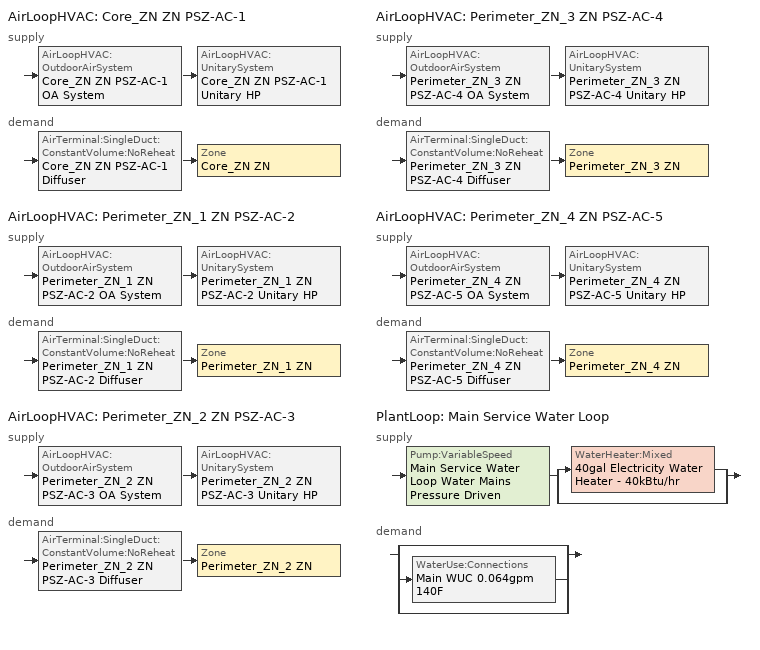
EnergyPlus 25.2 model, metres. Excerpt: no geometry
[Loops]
AirLoopHVAC 'Core_ZN ZN PSZ-AC-1'
 supply: AirLoopHVAC:OutdoorAirSystem 'Core_ZN ZN PSZ-AC-1 OA System' > AirLoopHVAC:UnitarySystem 'Core_ZN ZN PSZ-AC-1 Unitary HP'
 demand: AirTerminal:SingleDuct:ConstantVolume:NoReheat 'Core_ZN ZN PSZ-AC-1 Diffuser' > Zone 'Core_ZN ZN'
AirLoopHVAC 'Perimeter_ZN_1 ZN PSZ-AC-2'
 supply: AirLoopHVAC:OutdoorAirSystem 'Perimeter_ZN_1 ZN PSZ-AC-2 OA System' > AirLoopHVAC:UnitarySystem 'Perimeter_ZN_1 ZN PSZ-AC-2 Unitary HP'
 demand: AirTerminal:SingleDuct:ConstantVolume:NoReheat 'Perimeter_ZN_1 ZN PSZ-AC-2 Diffuser' > Zone 'Perimeter_ZN_1 ZN'
AirLoopHVAC 'Perimeter_ZN_2 ZN PSZ-AC-3'
 supply: AirLoopHVAC:OutdoorAirSystem 'Perimeter_ZN_2 ZN PSZ-AC-3 OA System' > AirLoopHVAC:UnitarySystem 'Perimeter_ZN_2 ZN PSZ-AC-3 Unitary HP'
 demand: AirTerminal:SingleDuct:ConstantVolume:NoReheat 'Perimeter_ZN_2 ZN PSZ-AC-3 Diffuser' > Zone 'Perimeter_ZN_2 ZN'
AirLoopHVAC 'Perimeter_ZN_3 ZN PSZ-AC-4'
 supply: AirLoopHVAC:OutdoorAirSystem 'Perimeter_ZN_3 ZN PSZ-AC-4 OA System' > AirLoopHVAC:UnitarySystem 'Perimeter_ZN_3 ZN PSZ-AC-4 Unitary HP'
 demand: AirTerminal:SingleDuct:ConstantVolume:NoReheat 'Perimeter_ZN_3 ZN PSZ-AC-4 Diffuser' > Zone 'Perimeter_ZN_3 ZN'
AirLoopHVAC 'Perimeter_ZN_4 ZN PSZ-AC-5'
 supply: AirLoopHVAC:OutdoorAirSystem 'Perimeter_ZN_4 ZN PSZ-AC-5 OA System' > AirLoopHVAC:UnitarySystem 'Perimeter_ZN_4 ZN PSZ-AC-5 Unitary HP'
 demand: AirTerminal:SingleDuct:ConstantVolume:NoReheat 'Perimeter_ZN_4 ZN PSZ-AC-5 Diffuser' > Zone 'Perimeter_ZN_4 ZN'
PlantLoop 'Main Service Water Loop'
 supply: Pump:VariableSpeed 'Main Service Water Loop Water Mains Pressure Driven' > split
  | WaterHeater:Mixed '40gal Electricity Water Heater - 40kBtu/hr'
  | bypass
 demand: split
  | bypass
  | WaterUse:Connections 'Main WUC 0.064gpm 140F'
  | bypass
[ZoneControl:Thermostat] Temperature Difference Between Cutout And Setpoint {deltaC}=0
Name | Zone or ZoneList | Control Type Schedule | Control 1
Core_ZN ZN Thermostat | Core_ZN ZN | Core_ZN ZN Thermostat Schedule | Office WholeBuilding - Sm Office Thermostat 1
Perimeter_ZN_1 ZN Thermostat | Perimeter_ZN_1 ZN | Perimeter_ZN_1 ZN Thermostat Schedule | Office WholeBuilding - Sm Office Thermostat 2
Perimeter_ZN_2 ZN Thermostat | Perimeter_ZN_2 ZN | Perimeter_ZN_2 ZN Thermostat Schedule | Office WholeBuilding - Sm Office Thermostat 3
Perimeter_ZN_3 ZN Thermostat | Perimeter_ZN_3 ZN | Perimeter_ZN_3 ZN Thermostat Schedule | Office WholeBuilding - Sm Office Thermostat 4
Perimeter_ZN_4 ZN Thermostat | Perimeter_ZN_4 ZN | Perimeter_ZN_4 ZN Thermostat Schedule | Office WholeBuilding - Sm Office Thermostat 5
[ThermostatSetpoint:DualSetpoint] Heating Setpoint Temperature Schedule=OfficeSmall HTGSETP_SCH_NO_OPTIMUM; Cooling Setpoint Temperature Schedule=OfficeSmall CLGSETP_SCH_NO_OPTIMUM
Office WholeBuilding - Sm Office Thermostat 1; Office WholeBuilding - Sm Office Thermostat 2; Office WholeBuilding - Sm Office Thermostat 3; Office WholeBuilding - Sm Office Thermostat 4; Office WholeBuilding - Sm Office Thermostat 5
[AirTerminal:SingleDuct:ConstantVolume:NoReheat] Availability Schedule=Always On Discrete; Maximum Air Flow Rate {m3/s}=AutoSize
Core_ZN ZN PSZ-AC-1 Diffuser; Perimeter_ZN_1 ZN PSZ-AC-2 Diffuser; Perimeter_ZN_2 ZN PSZ-AC-3 Diffuser; Perimeter_ZN_3 ZN PSZ-AC-4 Diffuser; Perimeter_ZN_4 ZN PSZ-AC-5 Diffuser
[Zone equipment]
Core_ZN ZN: Core_ZN ZN PSZ-AC-1 Diffuser
Perimeter_ZN_1 ZN: Perimeter_ZN_1 ZN PSZ-AC-2 Diffuser
Perimeter_ZN_2 ZN: Perimeter_ZN_2 ZN PSZ-AC-3 Diffuser
Perimeter_ZN_3 ZN: Perimeter_ZN_3 ZN PSZ-AC-4 Diffuser
Perimeter_ZN_4 ZN: Perimeter_ZN_4 ZN PSZ-AC-5 Diffuser
[Sizing:Zone] Zone Cooling Design Supply Air Temperature Input Method=SupplyAirTemperature; Zone Cooling Design Supply Air Temperature {C}=12.7778; Zone Cooling Design Supply Air Temperature Difference {deltaC}=11.11; Zone Heating Design Supply Air Temperature Input Method=SupplyAirTemperature; Zone Heating Design Supply Air Temperature {C}=50; Zone Heating Design Supply Air Temperature Difference {deltaC}=11.11; Zone Cooling Design Supply Air Humidity Ratio {kgWater/kgDryAir}=0.0085; Zone Heating Design Supply Air Humidity Ratio {kgWater/kgDryAir}=0.008; Design Specification Outdoor Air Object=Office WholeBuilding - Sm Office Ventilation; Cooling Design Air Flow Method=DesignDay; Cooling Design Air Flow Rate {m3/s}=0; Cooling Minimum Air Flow per Zone Floor Area {m3/s-m2}=0.000762; Cooling Minimum Air Flow {m3/s}=0; Cooling Minimum Air Flow Fraction=0; Heating Design Air Flow Method=DesignDay; Heating Design Air Flow Rate {m3/s}=0; Heating Maximum Air Flow per Zone Floor Area {m3/s-m2}=0.002032; Heating Maximum Air Flow {m3/s}=0.141576; Heating Maximum Air Flow Fraction=1; Account for Dedicated Outdoor Air System=No; Zone Load Sizing Method=Sensible Load Only No Latent Load; Zone Latent Cooling Design Supply Air Humidity Ratio Input Method=HumidityRatioDifference; Zone Cooling Design Supply Air Humidity Ratio Difference {kgWater/kgDryAir}=0.005; Zone Latent Heating Design Supply Air Humidity Ratio Input Method=HumidityRatioDifference; Zone Humidification Design Supply Air Humidity Ratio Difference {kgWater/kgDryAir}=0.005; Type of Space Sum to Use=Coincident; Heating Coil Sizing Method=None; Maximum Heating Capacity To Cooling Load Sizing Ratio {W/W}=1
Core_ZN ZN; Perimeter_ZN_1 ZN; Perimeter_ZN_2 ZN; Perimeter_ZN_3 ZN; Perimeter_ZN_4 ZN
[DesignSpecification:OutdoorAir]
Office WholeBuilding - Sm Office Ventilation: Outdoor Air Method=Sum; Outdoor Air Flow per Person {m3/s-person}=0; Outdoor Air Flow per Zone Floor Area {m3/s-m2}=0.0004318; Outdoor Air Flow per Zone {m3/s}=0; Outdoor Air Flow Air Changes per Hour {1/hr}=0
[AirLoopHVAC] Design Supply Air Flow Rate {m3/s}=AutoSize; Design Return Air Flow Fraction of Supply Air Flow=1
Core_ZN ZN PSZ-AC-1; Perimeter_ZN_1 ZN PSZ-AC-2; Perimeter_ZN_2 ZN PSZ-AC-3; Perimeter_ZN_3 ZN PSZ-AC-4; Perimeter_ZN_4 ZN PSZ-AC-5
[Sizing:System] Type of Load to Size On=Sensible; Design Outdoor Air Flow Rate {m3/s}=Autosize; Central Heating Maximum System Air Flow Ratio=1; Preheat Design Temperature {C}=7.22222; Preheat Design Humidity Ratio {kgWater/kgDryAir}=0.008; Precool Design Temperature {C}=12.7778; Precool Design Humidity Ratio {kgWater/kgDryAir}=0.008; Central Cooling Design Supply Air Temperature {C}=12.7778; Central Heating Design Supply Air Temperature {C}=50; Type of Zone Sum to Use=Coincident; 100% Outdoor Air in Cooling=No; 100% Outdoor Air in Heating=No; Central Cooling Design Supply Air Humidity Ratio {kgWater/kgDryAir}=0.0085; Central Heating Design Supply Air Humidity Ratio {kgWater/kgDryAir}=0.008; Cooling Supply Air Flow Rate Method=DesignDay; Cooling Supply Air Flow Rate {m3/s}=0; Cooling Supply Air Flow Rate Per Floor Area {m3/s-m2}=0.00996765; Cooling Fraction of Autosized Cooling Supply Air Flow Rate=1; Cooling Supply Air Flow Rate Per Unit Cooling Capacity {m3/s-W}=3.94755e-05; Heating Supply Air Flow Rate Method=DesignDay; Heating Supply Air Flow Rate {m3/s}=0; Heating Supply Air Flow Rate Per Floor Area {m3/s-m2}=0.00996765; Heating Fraction of Autosized Heating Supply Air Flow Rate=1; Heating Fraction of Autosized Cooling Supply Air Flow Rate=1; Heating Supply Air Flow Rate Per Unit Heating Capacity {m3/s-W}=3.15882e-05; System Outdoor Air Method=ZoneSum; Zone Maximum Outdoor Air Fraction=1; Cooling Design Capacity Method=CoolingDesignCapacity; Cooling Design Capacity {W}=Autosize; Cooling Design Capacity Per Floor Area {W/m2}=234.7; Fraction of Autosized Cooling Design Capacity=1; Heating Design Capacity Method=HeatingDesignCapacity; Heating Design Capacity {W}=Autosize; Heating Design Capacity Per Floor Area {W/m2}=157; Fraction of Autosized Heating Design Capacity=1; Central Cooling Capacity Control Method=OnOff; Occupant Diversity=Autosize; Heating Coil Sizing Method=None; Maximum Heating Capacity To Cooling Capacity Sizing Ratio {W/W}=1
Core_ZN ZN PSZ-AC-1; Perimeter_ZN_1 ZN PSZ-AC-2; Perimeter_ZN_2 ZN PSZ-AC-3; Perimeter_ZN_3 ZN PSZ-AC-4; Perimeter_ZN_4 ZN PSZ-AC-5
[Controller:OutdoorAir] Minimum Outdoor Air Flow Rate {m3/s}=Autosize; Maximum Outdoor Air Flow Rate {m3/s}=Autosize; Economizer Control Type=NoEconomizer; Economizer Control Action Type=ModulateFlow; Economizer Maximum Limit Dry-Bulb Temperature {C}=28; Economizer Maximum Limit Enthalpy {J/kg}=64000; Lockout Type=NoLockout; Minimum Limit Type=FixedMinimum; Minimum Outdoor Air Schedule=OfficeSmall MinOA_MotorizedDamper_Sched; High Humidity Control=No; High Humidity Outdoor Air Flow Ratio=1; Control High Indoor Humidity Based on Outdoor Humidity Ratio=Yes; Heat Recovery Bypass Control Type=BypassWhenWithinEconomizerLimits; Economizer Operation Staging=InterlockedWithMechanicalCooling
Name | Mechanical Ventilation Controller
Core_ZN ZN PSZ-AC-1 OA System Controller | Controller Mechanical Ventilation 5
Perimeter_ZN_1 ZN PSZ-AC-2 OA System Controller | Controller Mechanical Ventilation 1
Perimeter_ZN_2 ZN PSZ-AC-3 OA System Controller | Controller Mechanical Ventilation 2
Perimeter_ZN_3 ZN PSZ-AC-4 OA System Controller | Controller Mechanical Ventilation 3
Perimeter_ZN_4 ZN PSZ-AC-5 OA System Controller | Controller Mechanical Ventilation 4
[Controller:MechanicalVentilation] Availability Schedule=OfficeSmall MinOA_MotorizedDamper_Sched; Demand Controlled Ventilation=No; System Outdoor Air Method=ZoneSum; Design Specification Outdoor Air Object Name 1=Office WholeBuilding - Sm Office Ventilation
Name | Zone or ZoneList Name 1
Controller Mechanical Ventilation 5 | Core_ZN ZN
Controller Mechanical Ventilation 1 | Perimeter_ZN_1 ZN
Controller Mechanical Ventilation 2 | Perimeter_ZN_2 ZN
Controller Mechanical Ventilation 3 | Perimeter_ZN_3 ZN
Controller Mechanical Ventilation 4 | Perimeter_ZN_4 ZN
[SetpointManager:MixedAir] Control Variable=Temperature
Node 44 OS Default SPM; Node 12 OS Default SPM; Node 20 OS Default SPM; Node 28 OS Default SPM; Node 36 OS Default SPM
[AirLoopHVAC:UnitarySystem] Control Type=Load; Dehumidification Control Type=None; Availability Schedule=OfficeSmall HVACOperationSchd; Fan Placement=BlowThrough; Supply Air Fan Operating Mode Schedule=OfficeSmall HVACOperationSchd; DX Heating Coil Sizing Ratio=1; Use DOAS DX Cooling Coil=No; Minimum Supply Air Temperature {C}=2; Latent Load Control=SensibleOnlyLoadControl; Cooling Supply Air Flow Rate Method=SupplyAirFlowRate; Cooling Supply Air Flow Rate {m3/s}=Autosize; Heating Supply Air Flow Rate Method=SupplyAirFlowRate; Heating Supply Air Flow Rate {m3/s}=Autosize; No Load Supply Air Flow Rate Method=None; No Load Supply Air Flow Rate Control Set To Low Speed=Yes; Maximum Supply Air Temperature {C}=80; Maximum Outdoor Dry-Bulb Temperature for Supplemental Heater Operation {C}=4.44444; Ancillary On-Cycle Electric Power {W}=0; Ancillary Off-Cycle Electric Power {W}=0
Name | Controlling Zone or Thermostat Location | Supply Fan | Heating Coil | Cooling Coil | Supplemental Heating Coil
Core_ZN ZN PSZ-AC-1 Unitary HP | Core_ZN ZN | Core_ZN ZN PSZ-AC-1 Fan | Core_ZN ZN HP Htg Coil | Core_ZN ZN PSZ-AC-1 1spd DX HP Clg Coil | Core_ZN ZN PSZ-AC-1 Gas Backup Htg Coil
Perimeter_ZN_1 ZN PSZ-AC-2 Unitary HP | Perimeter_ZN_1 ZN | Perimeter_ZN_1 ZN PSZ-AC-2 Fan | Perimeter_ZN_1 ZN HP Htg Coil | Perimeter_ZN_1 ZN PSZ-AC-2 1spd DX HP Clg Coil | Perimeter_ZN_1 ZN PSZ-AC-2 Gas Backup Htg Coil
Perimeter_ZN_2 ZN PSZ-AC-3 Unitary HP | Perimeter_ZN_2 ZN | Perimeter_ZN_2 ZN PSZ-AC-3 Fan | Perimeter_ZN_2 ZN HP Htg Coil | Perimeter_ZN_2 ZN PSZ-AC-3 1spd DX HP Clg Coil | Perimeter_ZN_2 ZN PSZ-AC-3 Gas Backup Htg Coil
Perimeter_ZN_3 ZN PSZ-AC-4 Unitary HP | Perimeter_ZN_3 ZN | Perimeter_ZN_3 ZN PSZ-AC-4 Fan | Perimeter_ZN_3 ZN HP Htg Coil | Perimeter_ZN_3 ZN PSZ-AC-4 1spd DX HP Clg Coil | Perimeter_ZN_3 ZN PSZ-AC-4 Gas Backup Htg Coil
Perimeter_ZN_4 ZN PSZ-AC-5 Unitary HP | Perimeter_ZN_4 ZN | Perimeter_ZN_4 ZN PSZ-AC-5 Fan | Perimeter_ZN_4 ZN HP Htg Coil | Perimeter_ZN_4 ZN PSZ-AC-5 1spd DX HP Clg Coil | Perimeter_ZN_4 ZN PSZ-AC-5 Gas Backup Htg Coil
[Fan:OnOff] Availability Schedule=Always On Discrete; Fan Total Efficiency=0.54; Pressure Rise {Pa}=622.722; Maximum Flow Rate {m3/s}=Autosize; Motor Efficiency=0.9; Motor In Airstream Fraction=1
Name | Fan Power Ratio Function of Speed Ratio Curve | Fan Efficiency Ratio Function of Speed Ratio Curve
Core_ZN ZN PSZ-AC-1 Fan | Fan On Off Power Curve 4 | Fan On Off Efficiency Curve 4
Perimeter_ZN_1 ZN PSZ-AC-2 Fan | Fan On Off Power Curve | Fan On Off Efficiency Curve
Perimeter_ZN_2 ZN PSZ-AC-3 Fan | Fan On Off Power Curve 1 | Fan On Off Efficiency Curve 1
Perimeter_ZN_3 ZN PSZ-AC-4 Fan | Fan On Off Power Curve 2 | Fan On Off Efficiency Curve 2
Perimeter_ZN_4 ZN PSZ-AC-5 Fan | Fan On Off Power Curve 3 | Fan On Off Efficiency Curve 3
[Coil:Heating:DX:SingleSpeed] Availability Schedule=Always On Discrete; Gross Rated Heating Capacity {W}=Autosize; Gross Rated Heating COP {W/W}=3.3; Rated Air Flow Rate {m3/s}=Autosize; Rated Supply Fan Power Per Volume Flow Rate 2017 {W/(m3/s)}=773.3; Rated Supply Fan Power Per Volume Flow Rate 2023 {W/(m3/s)}=934.4; Minimum Outdoor Dry-Bulb Temperature for Compressor Operation {C}=-12.2; Maximum Outdoor Dry-Bulb Temperature for Defrost Operation {C}=1.67; Crankcase Heater Capacity {W}=50; Maximum Outdoor Dry-Bulb Temperature for Crankcase Heater Operation {C}=4.4; Defrost Strategy=ReverseCycle; Defrost Control=OnDemand; Defrost Time Period Fraction=0.058333; Resistive Defrost Heater Capacity {W}=2000
Name | Heating Capacity Function of Temperature Curve | Heating Capacity Function of Flow Fraction Curve | Energy Input Ratio Function of Temperature Curve | Energy Input Ratio Function of Flow Fraction Curve | Part Load Fraction Correlation Curve | Defrost Energy Input Ratio Function of Temperature Curve
Core_ZN ZN HP Htg Coil | Core_ZN ZN HP Htg Coil Htg Cap Func of Temp Curve | Core_ZN ZN HP Htg Coil Htg Cap Func of Flow Frac Curve | Core_ZN ZN HP Htg Coil EIR Func of Temp Curve | Core_ZN ZN HP Htg Coil EIR Func of Flow Frac Curve | Core_ZN ZN HP Htg Coil PLR Correlation Curve | Core_ZN ZN HP Htg Coil Defrost EIR Func of Temp Curve 1
Perimeter_ZN_1 ZN HP Htg Coil | Perimeter_ZN_1 ZN HP Htg Coil Htg Cap Func of Temp Curve | Perimeter_ZN_1 ZN HP Htg Coil Htg Cap Func of Flow Frac Curve | Perimeter_ZN_1 ZN HP Htg Coil EIR Func of Temp Curve | Perimeter_ZN_1 ZN HP Htg Coil EIR Func of Flow Frac Curve | Perimeter_ZN_1 ZN HP Htg Coil PLR Correlation Curve | Perimeter_ZN_1 ZN HP Htg Coil Defrost EIR Func of Temp Curve 1
Perimeter_ZN_2 ZN HP Htg Coil | Perimeter_ZN_2 ZN HP Htg Coil Htg Cap Func of Temp Curve | Perimeter_ZN_2 ZN HP Htg Coil Htg Cap Func of Flow Frac Curve | Perimeter_ZN_2 ZN HP Htg Coil EIR Func of Temp Curve | Perimeter_ZN_2 ZN HP Htg Coil EIR Func of Flow Frac Curve | Perimeter_ZN_2 ZN HP Htg Coil PLR Correlation Curve | Perimeter_ZN_2 ZN HP Htg Coil Defrost EIR Func of Temp Curve 1
Perimeter_ZN_3 ZN HP Htg Coil | Perimeter_ZN_3 ZN HP Htg Coil Htg Cap Func of Temp Curve | Perimeter_ZN_3 ZN HP Htg Coil Htg Cap Func of Flow Frac Curve | Perimeter_ZN_3 ZN HP Htg Coil EIR Func of Temp Curve | Perimeter_ZN_3 ZN HP Htg Coil EIR Func of Flow Frac Curve | Perimeter_ZN_3 ZN HP Htg Coil PLR Correlation Curve | Perimeter_ZN_3 ZN HP Htg Coil Defrost EIR Func of Temp Curve 1
Perimeter_ZN_4 ZN HP Htg Coil | Perimeter_ZN_4 ZN HP Htg Coil Htg Cap Func of Temp Curve | Perimeter_ZN_4 ZN HP Htg Coil Htg Cap Func of Flow Frac Curve | Perimeter_ZN_4 ZN HP Htg Coil EIR Func of Temp Curve | Perimeter_ZN_4 ZN HP Htg Coil EIR Func of Flow Frac Curve | Perimeter_ZN_4 ZN HP Htg Coil PLR Correlation Curve | Perimeter_ZN_4 ZN HP Htg Coil Defrost EIR Func of Temp Curve 1
[Coil:Cooling:DX:SingleSpeed] Availability Schedule=Always On Discrete; Gross Rated Total Cooling Capacity {W}=Autosize; Gross Rated Sensible Heat Ratio=Autosize; Gross Rated Cooling COP {W/W}=3; Rated Air Flow Rate {m3/s}=Autosize; Rated Evaporator Fan Power Per Volume Flow Rate 2017 {W/(m3/s)}=773.3; Rated Evaporator Fan Power Per Volume Flow Rate 2023 {W/(m3/s)}=934.4; Minimum Outdoor Dry-Bulb Temperature for Compressor Operation {C}=-25; Nominal Time for Condensate Removal to Begin {s}=0; Ratio of Initial Moisture Evaporation Rate and Steady State Latent Capacity=0; Maximum Cycling Rate {cycles/hr}=0; Latent Capacity Time Constant {s}=0; Condenser Type=AirCooled; Evaporative Condenser Effectiveness=0.9; Evaporative Condenser Air Flow Rate {m3/s}=Autosize; Evaporative Condenser Pump Rated Power Consumption {W}=Autosize; Crankcase Heater Capacity {W}=0; Maximum Outdoor Dry-Bulb Temperature for Crankcase Heater Operation {C}=10; Basin Heater Capacity {W/K}=0; Basin Heater Setpoint Temperature {C}=2
Name | Total Cooling Capacity Function of Temperature Curve | Total Cooling Capacity Function of Flow Fraction Curve | Energy Input Ratio Function of Temperature Curve | Energy Input Ratio Function of Flow Fraction Curve | Part Load Fraction Correlation Curve
Core_ZN ZN PSZ-AC-1 1spd DX HP Clg Coil | Curve Biquadratic 19 | Curve Quadratic 38 | Curve Biquadratic 20 | Curve Quadratic 39 | Curve Quadratic 40
Perimeter_ZN_1 ZN PSZ-AC-2 1spd DX HP Clg Coil | Curve Biquadratic 3 | Curve Quadratic 6 | Curve Biquadratic 4 | Curve Quadratic 7 | Curve Quadratic 8
Perimeter_ZN_2 ZN PSZ-AC-3 1spd DX HP Clg Coil | Curve Biquadratic 7 | Curve Quadratic 14 | Curve Biquadratic 8 | Curve Quadratic 15 | Curve Quadratic 16
Perimeter_ZN_3 ZN PSZ-AC-4 1spd DX HP Clg Coil | Curve Biquadratic 11 | Curve Quadratic 22 | Curve Biquadratic 12 | Curve Quadratic 23 | Curve Quadratic 24
Perimeter_ZN_4 ZN PSZ-AC-5 1spd DX HP Clg Coil | Curve Biquadratic 15 | Curve Quadratic 30 | Curve Biquadratic 16 | Curve Quadratic 31 | Curve Quadratic 32
[Coil:Heating:Fuel] Availability Schedule=Always On Discrete; Fuel Type=NaturalGas; Burner Efficiency=0.8; Nominal Capacity {W}=AutoSize; On Cycle Parasitic Electric Load {W}=0; Off Cycle Parasitic Fuel Load {W}=0
Core_ZN ZN PSZ-AC-1 Gas Backup Htg Coil; Perimeter_ZN_1 ZN PSZ-AC-2 Gas Backup Htg Coil; Perimeter_ZN_2 ZN PSZ-AC-3 Gas Backup Htg Coil; Perimeter_ZN_3 ZN PSZ-AC-4 Gas Backup Htg Coil; Perimeter_ZN_4 ZN PSZ-AC-5 Gas Backup Htg Coil
[SetpointManager:SingleZone:Reheat] Control Variable=Temperature; Minimum Supply Air Temperature {C}=12.7778; Maximum Supply Air Temperature {C}=50
Name | Control Zone
Core_ZN ZN Setpoint Manager SZ Reheat | Core_ZN ZN
Perimeter_ZN_1 ZN Setpoint Manager SZ Reheat | Perimeter_ZN_1 ZN
Perimeter_ZN_2 ZN Setpoint Manager SZ Reheat | Perimeter_ZN_2 ZN
Perimeter_ZN_3 ZN Setpoint Manager SZ Reheat | Perimeter_ZN_3 ZN
Perimeter_ZN_4 ZN Setpoint Manager SZ Reheat | Perimeter_ZN_4 ZN
[PlantLoop]
Main Service Water Loop: Fluid Type=Water; Plant Equipment Operation Scheme=Main Service Water Loop Operation Schemes; Maximum Loop Temperature {C}=60; Minimum Loop Temperature {C}=51.6667; Maximum Loop Flow Rate {m3/s}=Autosize; Minimum Loop Flow Rate {m3/s}=0; Plant Loop Volume {m3}=Autocalculate; Load Distribution Scheme=Optimal; Plant Loop Demand Calculation Scheme=SingleSetpoint; Common Pipe Simulation=None
[Sizing:Plant]
Main Service Water Loop: Loop Type=Heating; Design Loop Exit Temperature {C}=60; Loop Design Temperature Difference {deltaC}=5; Sizing Option=NonCoincident; Zone Timesteps in Averaging Window=1; Coincident Sizing Factor Mode=None
[Pump:VariableSpeed]
Main Service Water Loop Water Mains Pressure Driven: Design Maximum Flow Rate {m3/s}=Autosize; Design Pump Head {Pa}=0.001; Design Power Consumption {W}=Autosize; Motor Efficiency=1; Fraction of Motor Inefficiencies to Fluid Stream=0; Coefficient 1 of the Part Load Performance Curve=0; Coefficient 2 of the Part Load Performance Curve=1; Coefficient 3 of the Part Load Performance Curve=0; Coefficient 4 of the Part Load Performance Curve=0; Design Minimum Flow Rate {m3/s}=0; Pump Control Type=Continuous; Skin Loss Radiative Fraction=0.5; Design Power Sizing Method=PowerPerFlowPerPressure; Design Electric Power per Unit Flow Rate {W/(m3/s)}=348701.1; Design Shaft Power per Unit Flow Rate per Unit Head {W/((m3/s)-Pa)}=1.28205; Design Minimum Flow Rate Fraction=0
[WaterHeater:Mixed]
40gal Electricity Water Heater - 40kBtu/hr: Tank Volume {m3}=0.151416; Setpoint Temperature Schedule=Service Water Loop Temp - 140F; Deadband Temperature Difference {deltaC}=2; Maximum Temperature Limit {C}=60; Heater Control Type=Cycle; Heater Maximum Capacity {W}=11722.8; Heater Ignition Minimum Flow Rate {m3/s}=0; Heater Ignition Delay {s}=0; Heater Fuel Type=Electricity; Heater Thermal Efficiency=1; Off Cycle Parasitic Fuel Consumption Rate {W}=571; Off Cycle Parasitic Fuel Type=Electricity; Off Cycle Parasitic Heat Fraction to Tank=0.8; On Cycle Parasitic Fuel Consumption Rate {W}=571; On Cycle Parasitic Fuel Type=Electricity; On Cycle Parasitic Heat Fraction to Tank=0; Ambient Temperature Indicator=Zone; Ambient Temperature Zone=Core_ZN ZN; Off Cycle Loss Coefficient to Ambient Temperature {W/K}=1.053; Off Cycle Loss Fraction to Zone=1; On Cycle Loss Coefficient to Ambient Temperature {W/K}=1.053; On Cycle Loss Fraction to Zone=1; Use Side Effectiveness=1; Source Side Effectiveness=1; Use Side Design Flow Rate {m3/s}=Autosize; Source Side Design Flow Rate {m3/s}=Autosize; Indirect Water Heating Recovery Time {hr}=1.5; Source Side Flow Control Mode=IndirectHeatPrimarySetpoint
[WaterHeater:Sizing]
40gal Electricity Water Heater - 40kBtu/hr: Design Mode=PeakDraw; Time Storage Can Meet Peak Draw {hr}=0.538503; Time for Tank Recovery {hr}=1; Nominal Tank Volume for Autosizing Plant Connections {m3}=1
[SetpointManager:Scheduled]
Service hot water setpoint manager: Control Variable=Temperature; Schedule=Service Water Loop Temp - 140F
[WaterUse:Connections]
Main WUC 0.064gpm 140F: Drain Water Heat Exchanger Type=None; Drain Water Heat Exchanger Destination=Plant; Water Use Equipment Name 1=Main Service Water Use 0.064gpm 140F
[WaterUse:Equipment]
Main Service Water Use 0.064gpm 140F: Peak Flow Rate {m3/s}=4.03777e-06; Flow Rate Fraction Schedule=OfficeSmall BLDG_SWH_SCH; Target Temperature Schedule=Mixed Water At Faucet Temp - 140F; Sensible Fraction Schedule=Fraction Sensible - 0.2; Latent Fraction Schedule=Fraction Latent - 0.05
[PlantEquipmentOperationSchemes]
Main Service Water Loop Operation Schemes: Control Scheme Object Type 1=PlantEquipmentOperation:HeatingLoad; Control Scheme Name 1=Main Service Water Loop Heating Operation Scheme; Control Scheme Schedule Name 1=Always On Discrete
[PlantEquipmentOperation:HeatingLoad]
Main Service Water Loop Heating Operation Scheme: Load Range Lower Limit 1 {W}=0; Load Range Upper Limit 1 {W}=1000000000; Range Equipment List Name 1=Main Service Water Loop Heating Equipment List
[PlantEquipmentList]
Main Service Water Loop Heating Equipment List: WaterHeater:Mixed, 40gal Electricity Water Heater - 40kBtu/hr
[Schedule:Day:Interval]
OfficeSmall HTGSETP_SCH_NO_OPTIMUM Default; OfficeSmall HTGSETP_SCH_NO_OPTIMUM Summer Design Day: No, 24:00, 15.56
OfficeSmall HTGSETP_SCH_NO_OPTIMUM Wkdy Day: No, 06:00, 15.56, 19:00, 21.11, 24:00, 15.56
OfficeSmall HTGSETP_SCH_NO_OPTIMUM Winter Design Day: No, 24:00, 21.11
OfficeSmall CLGSETP_SCH_NO_OPTIMUM Default; OfficeSmall CLGSETP_SCH_NO_OPTIMUM Winter Design Day: No, 24:00, 29.44
OfficeSmall CLGSETP_SCH_NO_OPTIMUM Wkdy Day: No, 06:00, 29.44, 18:00, 23.89, 24:00, 29.44
OfficeSmall CLGSETP_SCH_NO_OPTIMUM Summer Design Day: No, 24:00, 23.89
Fraction Latent - 0.05 Default: No, 24:00, 0.05
Fraction Sensible - 0.2 Default: No, 24:00, 0.2
Mixed Water At Faucet Temp - 140F Default; Service Water Loop Temp - 140F Default: No, 24:00, 60
OfficeSmall BLDG_SWH_SCH Default; OfficeSmall HVACOperationSchd Default; OfficeSmall HVACOperationSchd Winter Design Day; OfficeSmall MinOA_MotorizedDamper_Sched Default; OfficeSmall MinOA_MotorizedDamper_Sched Winter Design Day: No, 24:00, 0
OfficeSmall BLDG_SWH_SCH Summer Design Day; OfficeSmall BLDG_SWH_SCH Winter Design Day; OfficeSmall BLDG_SWH_SCH WntrDsn|SmrDsn|Wkdy Day: No, 07:00, 0, 08:00, 0.27, 09:00, 0.55, 11:00, 0.64, 12:00, 0.82, 13:00, 1, 14:00, 0.91, 16:00, 0.55, 17:00, 0.73, 19:00, 0.37, 20:00, 0.18, 21:00, 0.27, 22:00, 0.09, 24:00, 0
OfficeSmall HVACOperationSchd SmrDsn|Wkdy Day; OfficeSmall HVACOperationSchd Summer Design Day: No, 06:00, 0, 19:00, 1, 24:00, 0
OfficeSmall MinOA_MotorizedDamper_Sched SmrDsn|Wkdy Day; OfficeSmall MinOA_MotorizedDamper_Sched Summer Design Day: No, 07:00, 0, 19:00, 1, 24:00, 0
[Schedule:Week:Daily]
OfficeSmall HTGSETP_SCH_NO_OPTIMUM Week Rule - Jan1-Dec31: OfficeSmall HTGSETP_SCH_NO_OPTIMUM Default, OfficeSmall HTGSETP_SCH_NO_OPTIMUM Wkdy Day, OfficeSmall HTGSETP_SCH_NO_OPTIMUM Wkdy Day, OfficeSmall HTGSETP_SCH_NO_OPTIMUM Wkdy Day, OfficeSmall HTGSETP_SCH_NO_OPTIMUM Wkdy Day, OfficeSmall HTGSETP_SCH_NO_OPTIMUM Wkdy Day, OfficeSmall HTGSETP_SCH_NO_OPTIMUM Default, OfficeSmall HTGSETP_SCH_NO_OPTIMUM Default, OfficeSmall HTGSETP_SCH_NO_OPTIMUM Summer Design Day, OfficeSmall HTGSETP_SCH_NO_OPTIMUM Winter Design Day, OfficeSmall HTGSETP_SCH_NO_OPTIMUM Default, OfficeSmall HTGSETP_SCH_NO_OPTIMUM Default
OfficeSmall CLGSETP_SCH_NO_OPTIMUM Week Rule - Jan1-Dec31: OfficeSmall CLGSETP_SCH_NO_OPTIMUM Default, OfficeSmall CLGSETP_SCH_NO_OPTIMUM Wkdy Day, OfficeSmall CLGSETP_SCH_NO_OPTIMUM Wkdy Day, OfficeSmall CLGSETP_SCH_NO_OPTIMUM Wkdy Day, OfficeSmall CLGSETP_SCH_NO_OPTIMUM Wkdy Day, OfficeSmall CLGSETP_SCH_NO_OPTIMUM Wkdy Day, OfficeSmall CLGSETP_SCH_NO_OPTIMUM Default, OfficeSmall CLGSETP_SCH_NO_OPTIMUM Default, OfficeSmall CLGSETP_SCH_NO_OPTIMUM Summer Design Day, OfficeSmall CLGSETP_SCH_NO_OPTIMUM Winter Design Day, OfficeSmall CLGSETP_SCH_NO_OPTIMUM Default, OfficeSmall CLGSETP_SCH_NO_OPTIMUM Default
Fraction Latent - 0.05 Week Rule - Jan1-Dec31: Fraction Latent - 0.05 Default, Fraction Latent - 0.05 Default, Fraction Latent - 0.05 Default, Fraction Latent - 0.05 Default, Fraction Latent - 0.05 Default, Fraction Latent - 0.05 Default, Fraction Latent - 0.05 Default, Fraction Latent - 0.05 Default, Fraction Latent - 0.05 Default, Fraction Latent - 0.05 Default, Fraction Latent - 0.05 Default, Fraction Latent - 0.05 Default
Fraction Sensible - 0.2 Week Rule - Jan1-Dec31: Fraction Sensible - 0.2 Default, Fraction Sensible - 0.2 Default, Fraction Sensible - 0.2 Default, Fraction Sensible - 0.2 Default, Fraction Sensible - 0.2 Default, Fraction Sensible - 0.2 Default, Fraction Sensible - 0.2 Default, Fraction Sensible - 0.2 Default, Fraction Sensible - 0.2 Default, Fraction Sensible - 0.2 Default, Fraction Sensible - 0.2 Default, Fraction Sensible - 0.2 Default
Mixed Water At Faucet Temp - 140F Week Rule - Jan1-Dec31: Mixed Water At Faucet Temp - 140F Default, Mixed Water At Faucet Temp - 140F Default, Mixed Water At Faucet Temp - 140F Default, Mixed Water At Faucet Temp - 140F Default, Mixed Water At Faucet Temp - 140F Default, Mixed Water At Faucet Temp - 140F Default, Mixed Water At Faucet Temp - 140F Default, Mixed Water At Faucet Temp - 140F Default, Mixed Water At Faucet Temp - 140F Default, Mixed Water At Faucet Temp - 140F Default, Mixed Water At Faucet Temp - 140F Default, Mixed Water At Faucet Temp - 140F Default
OfficeSmall BLDG_SWH_SCH Week Rule - Jan1-Dec31: OfficeSmall BLDG_SWH_SCH Default, OfficeSmall BLDG_SWH_SCH WntrDsn|SmrDsn|Wkdy Day, OfficeSmall BLDG_SWH_SCH WntrDsn|SmrDsn|Wkdy Day, OfficeSmall BLDG_SWH_SCH WntrDsn|SmrDsn|Wkdy Day, OfficeSmall BLDG_SWH_SCH WntrDsn|SmrDsn|Wkdy Day, OfficeSmall BLDG_SWH_SCH WntrDsn|SmrDsn|Wkdy Day, OfficeSmall BLDG_SWH_SCH Default, OfficeSmall BLDG_SWH_SCH Default, OfficeSmall BLDG_SWH_SCH Summer Design Day, OfficeSmall BLDG_SWH_SCH Winter Design Day, OfficeSmall BLDG_SWH_SCH Default, OfficeSmall BLDG_SWH_SCH Default
OfficeSmall HVACOperationSchd Week Rule - Jan1-Dec31: OfficeSmall HVACOperationSchd Default, OfficeSmall HVACOperationSchd SmrDsn|Wkdy Day, OfficeSmall HVACOperationSchd SmrDsn|Wkdy Day, OfficeSmall HVACOperationSchd SmrDsn|Wkdy Day, OfficeSmall HVACOperationSchd SmrDsn|Wkdy Day, OfficeSmall HVACOperationSchd SmrDsn|Wkdy Day, OfficeSmall HVACOperationSchd Default, OfficeSmall HVACOperationSchd Default, OfficeSmall HVACOperationSchd Summer Design Day, OfficeSmall HVACOperationSchd Winter Design Day, OfficeSmall HVACOperationSchd Default, OfficeSmall HVACOperationSchd Default
OfficeSmall MinOA_MotorizedDamper_Sched Week Rule - Jan1-Dec31: OfficeSmall MinOA_MotorizedDamper_Sched Default, OfficeSmall MinOA_MotorizedDamper_Sched SmrDsn|Wkdy Day, OfficeSmall MinOA_MotorizedDamper_Sched SmrDsn|Wkdy Day, OfficeSmall MinOA_MotorizedDamper_Sched SmrDsn|Wkdy Day, OfficeSmall MinOA_MotorizedDamper_Sched SmrDsn|Wkdy Day, OfficeSmall MinOA_MotorizedDamper_Sched SmrDsn|Wkdy Day, OfficeSmall MinOA_MotorizedDamper_Sched Default, OfficeSmall MinOA_MotorizedDamper_Sched Default, OfficeSmall MinOA_MotorizedDamper_Sched Summer Design Day, OfficeSmall MinOA_MotorizedDamper_Sched Winter Design Day, OfficeSmall MinOA_MotorizedDamper_Sched Default, OfficeSmall MinOA_MotorizedDamper_Sched Default
Service Water Loop Temp - 140F Week Rule - Jan1-Dec31: Service Water Loop Temp - 140F Default, Service Water Loop Temp - 140F Default, Service Water Loop Temp - 140F Default, Service Water Loop Temp - 140F Default, Service Water Loop Temp - 140F Default, Service Water Loop Temp - 140F Default, Service Water Loop Temp - 140F Default, Service Water Loop Temp - 140F Default, Service Water Loop Temp - 140F Default, Service Water Loop Temp - 140F Default, Service Water Loop Temp - 140F Default, Service Water Loop Temp - 140F Default
[Schedule:Year]
OfficeSmall HTGSETP_SCH_NO_OPTIMUM: OfficeSmall HTGSETP_SCH_NO_OPTIMUM Week Rule - Jan1-Dec31, 1, 1, 12, 31
OfficeSmall CLGSETP_SCH_NO_OPTIMUM: OfficeSmall CLGSETP_SCH_NO_OPTIMUM Week Rule - Jan1-Dec31, 1, 1, 12, 31
Fraction Latent - 0.05: Fraction Latent - 0.05 Week Rule - Jan1-Dec31, 1, 1, 12, 31
Fraction Sensible - 0.2: Fraction Sensible - 0.2 Week Rule - Jan1-Dec31, 1, 1, 12, 31
Mixed Water At Faucet Temp - 140F: Mixed Water At Faucet Temp - 140F Week Rule - Jan1-Dec31, 1, 1, 12, 31
OfficeSmall BLDG_SWH_SCH: OfficeSmall BLDG_SWH_SCH Week Rule - Jan1-Dec31, 1, 1, 12, 31
OfficeSmall HVACOperationSchd: OfficeSmall HVACOperationSchd Week Rule - Jan1-Dec31, 1, 1, 12, 31
OfficeSmall MinOA_MotorizedDamper_Sched: OfficeSmall MinOA_MotorizedDamper_Sched Week Rule - Jan1-Dec31, 1, 1, 12, 31
Service Water Loop Temp - 140F: Service Water Loop Temp - 140F Week Rule - Jan1-Dec31, 1, 1, 12, 31
[Schedule:Compact]
Core_ZN ZN Thermostat Schedule; Perimeter_ZN_1 ZN Thermostat Schedule; Perimeter_ZN_2 ZN Thermostat Schedule; Perimeter_ZN_3 ZN Thermostat Schedule; Perimeter_ZN_4 ZN Thermostat Schedule: Through: 12/31, For: AllDays, Until: 24:00, 4
[Schedule:Constant]
Always On Discrete: Hourly Value=1
[Curve:Exponent] Coefficient1 Constant=1; Coefficient2 Constant=0; Coefficient3 Constant=0; Minimum Value of x {BasedOnField A2}=0; Maximum Value of x {BasedOnField A2}=1
Fan On Off Power Curve 4; Fan On Off Power Curve; Fan On Off Power Curve 1; Fan On Off Power Curve 2; Fan On Off Power Curve 3
[Curve:Cubic]
Name | Coefficient1 Constant | Coefficient2 x | Coefficient3 x**2 | Coefficient4 x**3 | Minimum Value of x {BasedOnField A2} | Maximum Value of x {BasedOnField A2}
Fan On Off Efficiency Curve 4; Fan On Off Efficiency Curve; Fan On Off Efficiency Curve 1; Fan On Off Efficiency Curve 2; Fan On Off Efficiency Curve 3 | 1 | 0 | 0 | 0 | 0 | 1
Core_ZN ZN HP Htg Coil Htg Cap Func of Temp Curve; Perimeter_ZN_1 ZN HP Htg Coil Htg Cap Func of Temp Curve; Perimeter_ZN_2 ZN HP Htg Coil Htg Cap Func of Temp Curve; Perimeter_ZN_3 ZN HP Htg Coil Htg Cap Func of Temp Curve; Perimeter_ZN_4 ZN HP Htg Coil Htg Cap Func of Temp Curve | 0.758746 | 0.027626 | 0.000148716 | 3.4992e-06 | -20 | 20
Core_ZN ZN HP Htg Coil Htg Cap Func of Flow Frac Curve; Perimeter_ZN_1 ZN HP Htg Coil Htg Cap Func of Flow Frac Curve; Perimeter_ZN_2 ZN HP Htg Coil Htg Cap Func of Flow Frac Curve; Perimeter_ZN_3 ZN HP Htg Coil Htg Cap Func of Flow Frac Curve; Perimeter_ZN_4 ZN HP Htg Coil Htg Cap Func of Flow Frac Curve | 0.84 | 0.16 | 0 | 0 | 0.5 | 1.5
Core_ZN ZN HP Htg Coil EIR Func of Temp Curve; Perimeter_ZN_1 ZN HP Htg Coil EIR Func of Temp Curve; Perimeter_ZN_2 ZN HP Htg Coil EIR Func of Temp Curve; Perimeter_ZN_3 ZN HP Htg Coil EIR Func of Temp Curve; Perimeter_ZN_4 ZN HP Htg Coil EIR Func of Temp Curve | 1.19248 | -0.0300438 | 0.00103745 | -2.3328e-05 | -20 | 20
[Curve:Quadratic]
Name | Coefficient1 Constant | Coefficient2 x | Coefficient3 x**2 | Minimum Value of x {BasedOnField A2} | Maximum Value of x {BasedOnField A2}
Core_ZN ZN HP Htg Coil EIR Func of Flow Frac Curve; Perimeter_ZN_1 ZN HP Htg Coil EIR Func of Flow Frac Curve; Perimeter_ZN_2 ZN HP Htg Coil EIR Func of Flow Frac Curve; Perimeter_ZN_3 ZN HP Htg Coil EIR Func of Flow Frac Curve; Perimeter_ZN_4 ZN HP Htg Coil EIR Func of Flow Frac Curve | 1.3824 | -0.4336 | 0.0512 | 0 | 1
Core_ZN ZN HP Htg Coil PLR Correlation Curve; Curve Quadratic 40; Perimeter_ZN_1 ZN HP Htg Coil PLR Correlation Curve; Curve Quadratic 8; Perimeter_ZN_2 ZN HP Htg Coil PLR Correlation Curve; Curve Quadratic 16; Perimeter_ZN_3 ZN HP Htg Coil PLR Correlation Curve; Curve Quadratic 24; Perimeter_ZN_4 ZN HP Htg Coil PLR Correlation Curve; Curve Quadratic 32 | 0.85 | 0.15 | 0 | 0 | 1
Curve Quadratic 38; Curve Quadratic 6; Curve Quadratic 14; Curve Quadratic 22; Curve Quadratic 30 | 0.8 | 0.2 | 0 | 0.5 | 1.5
Curve Quadratic 39; Curve Quadratic 7; Curve Quadratic 15; Curve Quadratic 23; Curve Quadratic 31 | 1.156 | -0.1816 | 0.0256 | 0.5 | 1.5
[Curve:Biquadratic]
Name | Coefficient1 Constant | Coefficient2 x | Coefficient3 x**2 | Coefficient4 y | Coefficient5 y**2 | Coefficient6 x*y | Minimum Value of x {BasedOnField A2} | Maximum Value of x {BasedOnField A2} | Minimum Value of y {BasedOnField A3} | Maximum Value of y {BasedOnField A3}
Core_ZN ZN HP Htg Coil Defrost EIR Func of Temp Curve 1; Perimeter_ZN_1 ZN HP Htg Coil Defrost EIR Func of Temp Curve 1; Perimeter_ZN_2 ZN HP Htg Coil Defrost EIR Func of Temp Curve 1; Perimeter_ZN_3 ZN HP Htg Coil Defrost EIR Func of Temp Curve 1; Perimeter_ZN_4 ZN HP Htg Coil Defrost EIR Func of Temp Curve 1 | 0.297145 | 0.0430933 | -0.000748766 | 0.00597727 | 0.000482112 | -0.000956448 | -23.3333 | 29.44444 | -23.3333 | 29.44444
Curve Biquadratic 19; Curve Biquadratic 3; Curve Biquadratic 7; Curve Biquadratic 11; Curve Biquadratic 15 | 0.766956 | 0.0107756 | -4.14703e-05 | 0.00134961 | -0.000261144 | 0.000457488 | 12.78 | 23.89 | 21.1 | 46.1
Curve Biquadratic 20; Curve Biquadratic 4; Curve Biquadratic 8; Curve Biquadratic 12; Curve Biquadratic 16 | 0.297145 | 0.0430933 | -0.000748766 | 0.00597727 | 0.000482112 | -0.000956448 | 12.78 | 23.89 | 21.1 | 46.1
